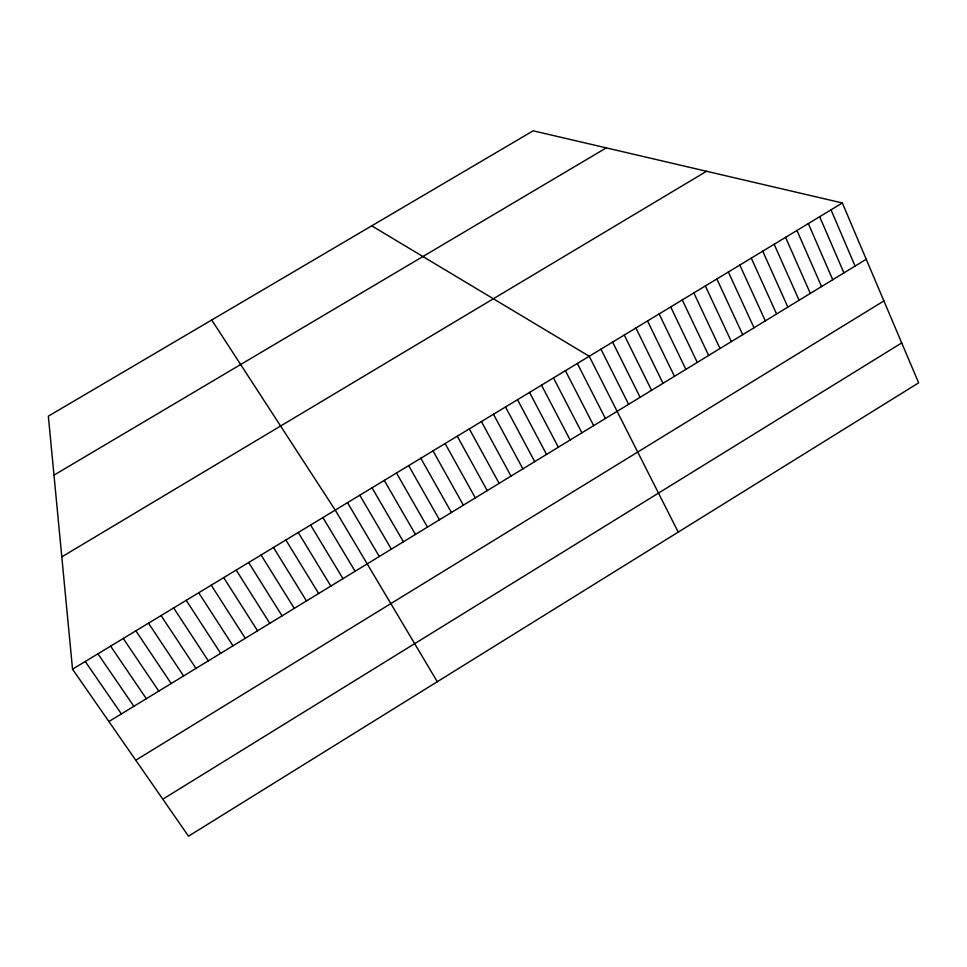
<?xml version="1.0" encoding="UTF-8"?>
<svg xmlns="http://www.w3.org/2000/svg" width="967" height="967" viewBox="0 0 967 967"><rect width="100%" height="100%" fill="white"/><g stroke="black" fill="none" stroke-linecap="round" stroke-linejoin="round"><path stroke-width="1.45" d="M162.819 799.189L901.715 342.91M135.755 760.219L883.898 300.918M108.896 721.551L866.227 259.277M72.537 669.188L842.342 202.973L918.65 382.835L188.505 836.189L72.537 669.188L48.35 416.161L533.168 130.811L842.342 202.973M61.803 556.871L706.539 171.28M53.983 475.135L606.285 147.878M371.727 225.831L589.241 356.255L678.23 532.116M85.253 661.488L121.395 713.924M97.933 653.813L133.869 706.309M110.613 646.137L146.331 698.706M123.256 638.474L158.769 691.115M135.888 630.822L171.183 683.536M148.495 623.183L183.585 675.969M161.09 615.556L195.963 668.402M173.661 607.953L208.316 660.86M211.725 320.004L335.223 510.092L437.289 681.711M186.208 600.35L220.657 653.329M198.731 592.759L232.974 645.811M211.241 585.192L245.28 638.305M223.728 577.625L257.56 630.81M236.202 570.071L269.817 623.328M248.652 562.528L282.062 615.858M261.078 555.01L294.282 608.388M273.48 547.491L306.479 600.942M285.869 539.985L318.663 593.508M298.235 532.503L330.835 586.087M310.588 525.021L342.971 578.665M322.918 517.55L355.107 571.267M347.516 502.659L379.294 556.496M359.784 495.225L391.369 549.135M372.029 487.803L403.408 541.774M384.262 480.394L415.447 534.437M396.482 473.008L427.462 527.1M408.666 465.623L439.453 519.787M420.838 458.249L451.42 512.474M432.998 450.888L463.374 505.173M445.122 443.539L475.317 497.884M457.246 436.202L487.235 490.62M469.333 428.877L499.129 483.355M481.409 421.564L511.011 476.102M493.472 414.263L522.881 468.862M505.511 406.974L534.727 461.634M517.526 399.685L546.548 454.405M529.529 392.421L558.358 447.201M541.508 385.168L570.143 440.009M553.475 377.916L581.916 432.829M565.417 370.687L593.665 425.649M577.335 363.471L605.402 418.493M600.942 349.172L628.623 404.315M612.607 342.1L640.106 397.304M624.259 335.041L651.577 390.305M635.899 327.994L663.024 383.307M647.515 320.959L674.458 376.332M659.119 313.937L685.881 369.358M670.699 306.926L697.28 362.407M682.267 299.915L708.666 355.457M693.822 292.916L720.028 348.519M705.342 285.942L731.378 341.593M716.861 278.967L742.704 334.679M728.356 272.005L754.018 327.765M739.828 265.055L765.32 320.875M751.286 258.116L776.598 313.985M762.733 251.19L787.863 307.107M774.156 244.264L799.105 300.254M785.567 237.362L810.334 293.4M796.953 230.46L821.551 286.546M808.327 223.57L832.744 279.717M819.678 216.693L843.925 272.887M831.016 209.827L855.082 266.082"/></g></svg>
